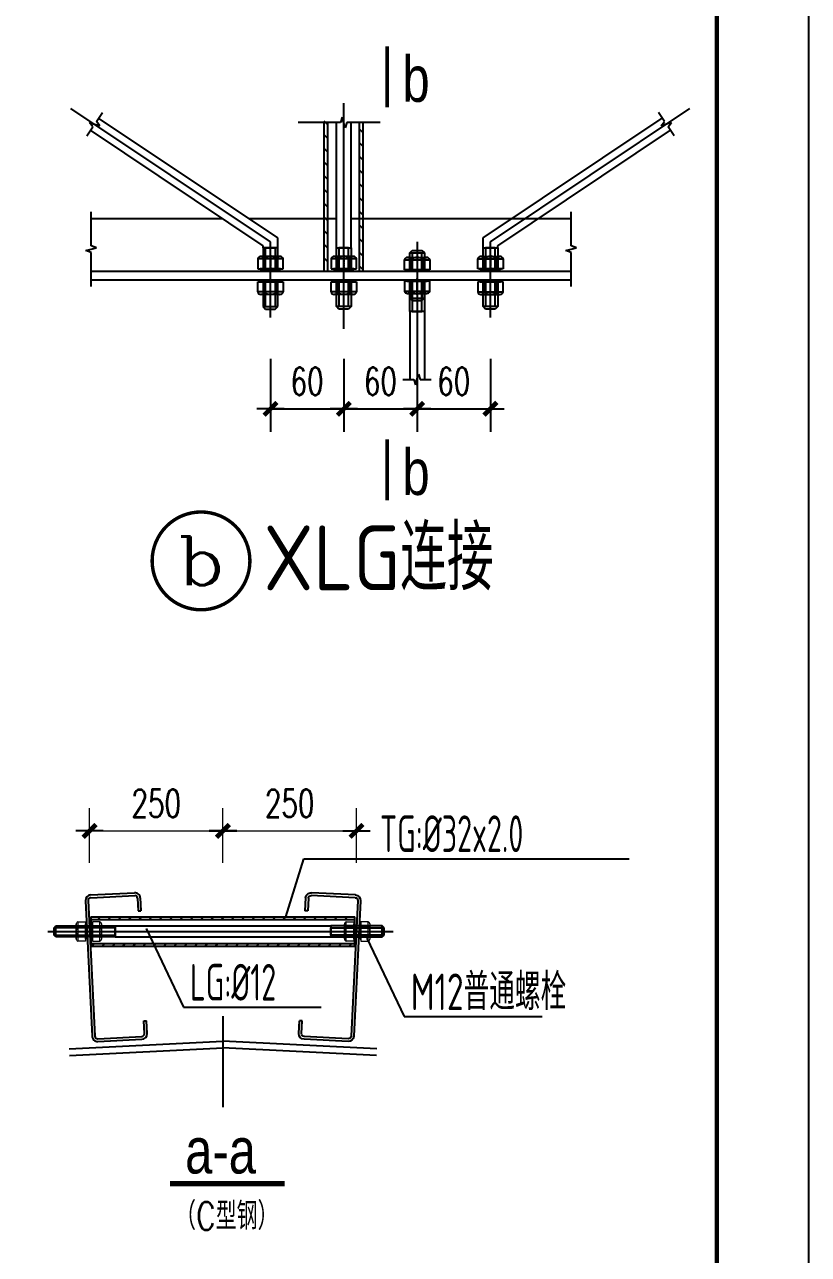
# Model space of a CAD drawing. Extents: x -1389621 to 57380, y -92505 to 283644.
# Drawn here: x -103001 to -92734, y 104219 to 120326 of the extents above; entities that cross this region are included whole.
import ezdxf
from ezdxf.enums import TextEntityAlignment as Align

# ---------------------------------------------------------------- set-up
doc = ezdxf.new("R2010")
doc.units = 0
doc.header["$LTSCALE"] = 100
doc.header["$MEASUREMENT"] = 0
doc.linetypes.add('ACAD_ISO04W100', pattern=[30, 24, -3, 0, -3])
doc.linetypes.add('CENTER2', pattern=[28.575, 19.05, -3.175, 3.175, -3.175])
doc.layers.get('0').update_dxf_attribs({"linetype": 'CONTINUOUS'})
doc.layers.get('Defpoints').update_dxf_attribs({"linetype": 'CONTINUOUS'})
for name, color, linetype in [('08', 3, 'CONTINUOUS'), ('AXIS', 3, 'CONTINUOUS'), ('BORDER', 7, 'CONTINUOUS'), ('TDB_中实线', 7, 'CONTINUOUS'), ('TDB_中心线', 4, 'ACAD_ISO04W100'), ('TDB_文字', 3, 'CONTINUOUS'), ('TDB_细实线', 1, 'CONTINUOUS'), ('基础', 41, 'CONTINUOUS')]:
    doc.layers.add(name, color=color, linetype=linetype)
doc.layers.add('PUB_TEXT', color=7, linetype='CONTINUOUS', lineweight=15)
doc.styles.add('COMP', font='COMPLEX', dxfattribs={"bigfont": 'hztxt'})
doc.styles.add('DIM_FONT', font='SIMPLEX', dxfattribs={"width": 0.7, "bigfont": 'GBCBIG'})
doc.styles.add('GBHZ', font='gbenor.shx', dxfattribs={"bigfont": 'gbcbig.shx'})
doc.styles.add('TDB_仿宋字', font='FSGB2312.ttf', dxfattribs={"width": 0.8})
doc.styles.add('TDB_尺寸文字', font='simplex.shx', dxfattribs={"width": 0.65, "bigfont": 'hzdx.shx'})
doc.styles.add('TDB_文字', font='gbxwxt.shx', dxfattribs={"width": 0.8, "bigfont": 'hzdx.shx'})
doc.styles.add('TSSD_REIN', font='Tssdeng.shx', dxfattribs={"width": 0.7, "bigfont": 'hztxt.shx'})
doc.dimstyles.new('dimn', dxfattribs={"dimtxt": 300, "dimasz": 1, "dimexe": 250, "dimexo": 300, "dimgap": 150, "dimtad": 1, "dimdec": 0, "dimzin": 0, "dimdsep": 46, "dimtxsty": 'DIM_FONT', "dimblk": '_DIMX', "dimcen": 1, "dimclrt": 7, "dimadec": 1, "dimazin": 0, "dimtfac": 1, "dimtdec": 0, "dimtix": 1, "dimtmove": 2, "dimatfit": 3, "dimfxl": 0, "dimtolj": 1, "dimtzin": 0, "dimarcsym": 0})

# ---------------------------------------------------------------- blocks, each defined once
blk = doc.blocks.new('_DIMX')
blk.add_line((-150, 0), (150, 0))
at = {"const_width": 50}
blk.add_lwpolyline([(-70, -70), (70, 70)], dxfattribs=at)
blk = doc.blocks.new('*D2154')
at = {"layer": 'AXIS', "color": 0, "linetype": 'Continuous', "lineweight": -2, "ltscale": 100}
for p, q in [((623766, -423421), (623766, -422822)), ((625222, -423421), (625222, -422822)), ((623767, -423072), (625221, -423072))]:
    blk.add_line(p, q, dxfattribs=at)
at = {"layer": 'Defpoints', "color": 0, "linetype": 'Continuous', "ltscale": 100}
for p in [(625222, -423072), (623766, -423721), (625222, -423721)]:
    blk.add_point(p, dxfattribs=at)
at = {"layer": 'AXIS', "color": 0, "linetype": 'Continuous', "lineweight": -2, "ltscale": 100, "xscale": 1.00005, "yscale": 1.00005, "zscale": 1.00005, "rotation": 180}
blk.add_blockref('_DIMX', (623766, -423072), dxfattribs=at)
at = {"layer": 'AXIS', "color": 0, "linetype": 'Continuous', "lineweight": -2, "ltscale": 100, "xscale": 1.00005, "yscale": 1.00005, "zscale": 1.00005}
blk.add_blockref('_DIMX', (625222, -423072), dxfattribs=at)
at = {"layer": 'AXIS', "color": 7, "linetype": 'Continuous', "ltscale": 100, "insert": (624494, -422772), "char_height": 300, "attachment_point": 5, "style": 'DIM_FONT'}
blk.add_mtext('\\A1;250', dxfattribs=at)
blk = doc.blocks.new('*D2155')
at = {"layer": 'AXIS', "color": 0, "linetype": 'Continuous', "lineweight": -2, "ltscale": 100}
for p, q in [((625222, -423421), (625222, -422822)), ((626678, -423421), (626678, -422822)), ((625223, -423072), (626677, -423072))]:
    blk.add_line(p, q, dxfattribs=at)
at = {"layer": 'Defpoints', "color": 0, "linetype": 'Continuous', "ltscale": 100}
for p in [(626678, -423072), (625222, -423721), (626678, -423721)]:
    blk.add_point(p, dxfattribs=at)
at = {"layer": 'AXIS', "color": 0, "linetype": 'Continuous', "lineweight": -2, "ltscale": 100, "xscale": 1.00005, "yscale": 1.00005, "zscale": 1.00005, "rotation": 180}
blk.add_blockref('_DIMX', (625222, -423072), dxfattribs=at)
at = {"layer": 'AXIS', "color": 0, "linetype": 'Continuous', "lineweight": -2, "ltscale": 100, "xscale": 1.00005, "yscale": 1.00005, "zscale": 1.00005}
blk.add_blockref('_DIMX', (626678, -423072), dxfattribs=at)
at = {"layer": 'AXIS', "color": 7, "linetype": 'Continuous', "ltscale": 100, "insert": (625950, -422772), "char_height": 300, "attachment_point": 5, "style": 'DIM_FONT'}
blk.add_mtext('\\A1;250', dxfattribs=at)
blk = doc.blocks.new('_INDEX1')
at = {"const_width": 0.035}
blk.add_lwpolyline([(-0.5, 0, 1), (0.5, 0, 1)], format="xyb", close=True, dxfattribs=at)
at = {"style": 'COMP', "width": 2.333333}
blk.add_attdef('1', text='', height=0.5, dxfattribs=at).set_placement((-0.25, -0.25), (0.25, -0.25), align=Align.FIT)
blk = doc.blocks.new('*D2157')
at = {"layer": 'AXIS', "color": 0, "linetype": 'Continuous', "lineweight": -2}
for p, q in [((-99289, 115123), (-99289, 114327)), ((-98488, 115123), (-98488, 114327)), ((-99288, 114577), (-98489, 114577))]:
    blk.add_line(p, q, dxfattribs=at)
at = {"layer": 'Defpoints', "color": 0, "linetype": 'Continuous'}
for p in [(-99289, 115423), (-98488, 115423), (-98488, 114577)]:
    blk.add_point(p, dxfattribs=at)
at = {"layer": 'AXIS', "color": 0, "linetype": 'Continuous', "lineweight": -2, "xscale": 1.000459980023748, "yscale": 1.000459980023748, "zscale": 1.000459980023748, "rotation": 180}
blk.add_blockref('_DIMX', (-99289, 114577), dxfattribs=at)
at = {"layer": 'AXIS', "color": 0, "linetype": 'Continuous', "lineweight": -2, "xscale": 1.000459980023748, "yscale": 1.000459980023748, "zscale": 1.000459980023748}
blk.add_blockref('_DIMX', (-98488, 114577), dxfattribs=at)
at = {"layer": 'AXIS', "color": 7, "linetype": 'Continuous', "insert": (-98889, 114877), "char_height": 300.1, "attachment_point": 5, "style": 'DIM_FONT'}
blk.add_mtext('\\A1;60', dxfattribs=at)
blk = doc.blocks.new('*D2158')
at = {"layer": 'AXIS', "color": 0, "linetype": 'Continuous', "lineweight": -2}
for p, q in [((-98488, 115123), (-98488, 114327)), ((-97688, 115123), (-97688, 114327)), ((-98487, 114577), (-97689, 114577))]:
    blk.add_line(p, q, dxfattribs=at)
at = {"layer": 'Defpoints', "color": 0, "linetype": 'Continuous'}
for p in [(-98488, 115423), (-97688, 115423), (-97688, 114577)]:
    blk.add_point(p, dxfattribs=at)
at = {"layer": 'AXIS', "color": 0, "linetype": 'Continuous', "lineweight": -2, "xscale": 1.000459980023748, "yscale": 1.000459980023748, "zscale": 1.000459980023748, "rotation": 180}
blk.add_blockref('_DIMX', (-98488, 114577), dxfattribs=at)
at = {"layer": 'AXIS', "color": 0, "linetype": 'Continuous', "lineweight": -2, "xscale": 1.000459980023748, "yscale": 1.000459980023748, "zscale": 1.000459980023748}
blk.add_blockref('_DIMX', (-97688, 114577), dxfattribs=at)
at = {"layer": 'AXIS', "color": 7, "linetype": 'Continuous', "insert": (-98088, 114877), "char_height": 300.1, "attachment_point": 5, "style": 'DIM_FONT'}
blk.add_mtext('\\A1;60', dxfattribs=at)
blk = doc.blocks.new('*D2159')
at = {"layer": 'AXIS', "color": 0, "linetype": 'Continuous', "lineweight": -2}
for p, q in [((-97688, 115123), (-97688, 114327)), ((-96888, 115123), (-96888, 114327)), ((-97687, 114577), (-96889, 114577))]:
    blk.add_line(p, q, dxfattribs=at)
at = {"layer": 'Defpoints', "color": 0, "linetype": 'Continuous'}
for p in [(-97688, 115423), (-96888, 115423), (-96888, 114577)]:
    blk.add_point(p, dxfattribs=at)
at = {"layer": 'AXIS', "color": 0, "linetype": 'Continuous', "lineweight": -2, "xscale": 1.000459980023748, "yscale": 1.000459980023748, "zscale": 1.000459980023748, "rotation": 180}
blk.add_blockref('_DIMX', (-97688, 114577), dxfattribs=at)
at = {"layer": 'AXIS', "color": 0, "linetype": 'Continuous', "lineweight": -2, "xscale": 1.000459980023748, "yscale": 1.000459980023748, "zscale": 1.000459980023748}
blk.add_blockref('_DIMX', (-96888, 114577), dxfattribs=at)
at = {"layer": 'AXIS', "color": 7, "linetype": 'Continuous', "insert": (-97288, 114877), "char_height": 300.1, "attachment_point": 5, "style": 'DIM_FONT'}
blk.add_mtext('\\A1;60', dxfattribs=at)
blk = doc.blocks.new('A$C0A331508')
for p, q in [((330.4, 3149), (330.4, 3356.9)), ((330.4, 3356.9), (412.4, 3356.9)), ((412.4, 3356.9), (412.4, 3149)), ((569.3, 3356.9), (487.3, 3356.9)), ((487.3, 3356.9), (487.3, 3149)), ((569.3, 3149), (569.3, 3356.9)), ((3257.5, 3149), (3257.5, 3356.9)), ((3257.5, 3356.9), (3339.5, 3356.9)), ((3339.5, 3356.9), (3339.5, 3149)), ((3496.7, 3356.9), (3414.7, 3356.9)), ((3414.7, 3356.9), (3414.7, 3149)), ((3496.7, 3149), (3496.7, 3356.9)), ((310.4, 3173.3), (310.4, 3332.6)), ((330.4, 3304.9), (412.4, 3304.9)), ((412.4, 3335.9), (418.4, 3335.9)), ((412.4, 3169.9), (412.4, 3335.9)), ((418.4, 3335.9), (418.4, 3169.9)), ((487.3, 3335.9), (481.3, 3335.9)), ((481.3, 3335.9), (481.3, 3169.9)), ((487.3, 3169.9), (487.3, 3335.9)), ((569.3, 3304.9), (487.3, 3304.9)), ((589.3, 3173.3), (589.3, 3332.6)), ((3237.5, 3173.3), (3237.5, 3332.6)), ((3257.5, 3304.9), (3339.5, 3304.9)), ((3339.5, 3335.9), (3345.5, 3335.9)), ((3339.5, 3169.9), (3339.5, 3335.9)), ((3345.5, 3335.9), (3345.5, 3169.9)), ((3414.7, 3335.9), (3408.7, 3335.9)), ((3408.7, 3335.9), (3408.7, 3169.9)), ((3414.7, 3169.9), (3414.7, 3335.9)), ((3496.7, 3304.9), (3414.7, 3304.9)), ((3516.7, 3173.3), (3516.7, 3332.6)), ((330.4, 3201), (412.4, 3201)), ((412.4, 3149), (330.4, 3149)), ((418.4, 3169.9), (412.4, 3169.9)), ((481.3, 3169.9), (487.3, 3169.9)), ((569.3, 3201), (487.3, 3201)), ((487.3, 3149), (569.3, 3149)), ((3257.5, 3201), (3339.5, 3201)), ((3339.5, 3149), (3257.5, 3149)), ((3345.5, 3169.9), (3339.5, 3169.9)), ((3408.7, 3169.9), (3414.7, 3169.9)), ((3496.7, 3201), (3414.7, 3201)), ((3414.7, 3149), (3496.7, 3149))]:
    blk.add_line(p, q)
at = {"color": 2, "linetype": 'CENTER2', "ltscale": 0.0075}
for p, q in [((299.1, 3252.9), (432.1, 3252.9)), ((600.6, 3252.9), (467.5, 3252.9)), ((3226.2, 3252.9), (3359.3, 3252.9)), ((3528, 3252.9), (3394.9, 3252.9))]:
    blk.add_line(p, q, dxfattribs=at)
for centre, radius, start, end in [((337.2, 3330.9), 26.9, 104.67593, 255.32407), ((562.5, 3330.9), 26.9, 284.67593, 75.32407), ((3264.3, 3330.9), 26.9, 104.67593, 255.32407), ((3489.9, 3330.9), 26.9, 284.67593, 75.32407), ((387.9, 3252.9), 77.5, 137.89655, 222.10345), ((511.8, 3252.9), 77.5, 317.89655, 42.10345), ((3315, 3252.9), 77.5, 137.89655, 222.10345), ((3439.2, 3252.9), 77.5, 317.89655, 42.10345), ((337.2, 3175), 26.9, 104.67593, 255.32407), ((562.5, 3175), 26.9, 284.67593, 75.32407), ((3264.3, 3175), 26.9, 104.67593, 255.32407), ((3489.9, 3175), 26.9, 284.67593, 75.32407)]:
    blk.add_arc(centre, radius, start, end)
at = {"layer": 'TDB_中实线'}
for p, q in [((467.8, 3651.2), (947.3, 3675.2)), ((469.3, 3621.3), (948.8, 3645.2)), ((3354.9, 3621.2), (2875.4, 3645.2)), ((3356.4, 3651.2), (2876.9, 3675.2)), ((410.9, 3588.3), (484.9, 2110)), ((440.9, 3589.8), (514.8, 2111.5)), ((980.3, 3616.8), (987.3, 3476.9)), ((1010.2, 3618.3), (1017.2, 3478.4)), ((2814, 3618.3), (2807, 3478.4)), ((2844, 3616.8), (2837, 3476.9)), ((3383.3, 3589.8), (3309.4, 2111.5)), ((3413.3, 3588.3), (3339.4, 2110)), ((987.3, 3476.9), (1017.2, 3478.4)), ((2837, 3476.9), (2807, 3478.4)), ((1047.2, 2278.3), (1077.2, 2279.8)), ((1054.2, 2138.5), (1047.2, 2278.3)), ((1084.2, 2140), (1077.2, 2279.8)), ((2740, 2140), (2747, 2279.8)), ((2777, 2278.3), (2747, 2279.8)), ((2770, 2138.5), (2777, 2278.3)), ((546.3, 2083), (1025.7, 2107)), ((547.8, 2053.1), (1027.2, 2077.1)), ((3276.4, 2053), (2797, 2077)), ((3277.9, 2083), (2798.5, 2107))]:
    blk.add_line(p, q, dxfattribs=at)
at = {"layer": 'TDB_中实线', "ltscale": 100}
for p, q in [((470.7, 3412.9), (470.7, 3092.9)), ((470.7, 3412.9), (3351.5, 3412.9)), ((470.7, 3382.9), (3351.5, 3382.9)), ((546.2, 3382.9), (576.2, 3412.9)), ((658.4, 3382.9), (688.5, 3412.9)), ((770.7, 3382.9), (800.7, 3412.9)), ((883, 3382.9), (913, 3412.9)), ((995.2, 3382.9), (1025.2, 3412.9)), ((1107.5, 3382.9), (1137.5, 3412.9)), ((1219.8, 3382.9), (1249.8, 3412.9)), ((1332, 3382.9), (1362, 3412.9)), ((1444.3, 3382.9), (1474.3, 3412.9)), ((1556.6, 3382.9), (1586.6, 3412.9)), ((1668.8, 3382.9), (1698.8, 3412.9)), ((1781.1, 3382.9), (1811.1, 3412.9)), ((1893.4, 3382.9), (1923.4, 3412.9)), ((2005.6, 3382.9), (2035.6, 3412.9)), ((2117.9, 3382.9), (2147.9, 3412.9)), ((2230.1, 3382.9), (2260.2, 3412.9)), ((2342.4, 3382.9), (2372.4, 3412.9)), ((2454.7, 3382.9), (2484.7, 3412.9)), ((2566.9, 3382.9), (2596.9, 3412.9)), ((2679.2, 3382.9), (2709.2, 3412.9)), ((2791.5, 3382.9), (2821.5, 3412.9)), ((2903.7, 3382.9), (2933.7, 3412.9)), ((3016, 3382.9), (3046, 3412.9)), ((3128.3, 3382.9), (3158.3, 3412.9)), ((3240.5, 3382.9), (3270.5, 3412.9)), ((3351.5, 3092.9), (3351.5, 3412.9)), ((69.6, 3292.9), (89.6, 3312.9)), ((69.6, 3212.9), (69.6, 3292.9)), ((89.6, 3192.9), (89.6, 3312.9)), ((89.6, 3312.9), (736.2, 3312.9)), ((736.2, 3292.9), (89.6, 3292.9)), ((736.2, 3312.9), (3088, 3312.9)), ((736.2, 3312.9), (736.2, 3192.9)), ((736.2, 3212.9), (736.2, 3292.9)), ((3649.7, 3312.9), (3088, 3312.9)), ((3088, 3312.9), (3088, 3192.9)), ((3088, 3212.9), (3088, 3292.9)), ((3088, 3292.9), (3649.7, 3292.9)), ((3649.7, 3192.9), (3649.7, 3312.9)), ((3669.7, 3292.9), (3649.7, 3312.9)), ((3669.7, 3212.9), (3669.7, 3292.9)), ((89.6, 3192.9), (69.6, 3212.9)), ((89.6, 3212.9), (736.2, 3212.9)), ((736.2, 3192.9), (89.6, 3192.9)), ((470.7, 3122.9), (3351.5, 3122.9)), ((470.7, 3092.9), (3351.5, 3092.9)), ((480.7, 3092.9), (510.7, 3122.9)), ((592.9, 3092.9), (623, 3122.9)), ((705.2, 3092.9), (735.2, 3122.9)), ((736.2, 3192.9), (3088, 3192.9)), ((817.5, 3092.9), (847.5, 3122.9)), ((929.7, 3092.9), (959.7, 3122.9)), ((1042, 3092.9), (1072, 3122.9)), ((1154.3, 3092.9), (1184.3, 3122.9)), ((1266.5, 3092.9), (1296.5, 3122.9)), ((1378.8, 3092.9), (1408.8, 3122.9)), ((1491.1, 3092.9), (1521.1, 3122.9)), ((1603.3, 3092.9), (1633.3, 3122.9)), ((1715.6, 3092.9), (1745.6, 3122.9)), ((1827.9, 3092.9), (1857.9, 3122.9)), ((1940.1, 3092.9), (1970.1, 3122.9)), ((2052.4, 3092.9), (2082.4, 3122.9)), ((2164.6, 3092.9), (2194.7, 3122.9)), ((2276.9, 3092.9), (2306.9, 3122.9)), ((2389.2, 3092.9), (2419.2, 3122.9)), ((2501.4, 3092.9), (2531.4, 3122.9)), ((2613.7, 3092.9), (2643.7, 3122.9)), ((2726, 3092.9), (2756, 3122.9)), ((2838.2, 3092.9), (2868.2, 3122.9)), ((2950.5, 3092.9), (2980.5, 3122.9)), ((3062.8, 3092.9), (3092.8, 3122.9)), ((3649.7, 3212.9), (3088, 3212.9)), ((3088, 3192.9), (3649.7, 3192.9)), ((3175, 3092.9), (3205, 3122.9)), ((3287.3, 3092.9), (3317.3, 3122.9)), ((3649.7, 3192.9), (3669.7, 3212.9))]:
    blk.add_line(p, q, dxfattribs=at)
at = {"layer": 'TDB_中实线', "color": 3}
for p, q in [((233.8, 1971.5), (1912.1, 2055.5)), ((3590.4, 1971.5), (1912.1, 2055.5)), ((237.3, 1901.6), (1915.6, 1985.5)), ((3586.9, 1901.6), (1908.6, 1985.5))]:
    blk.add_line(p, q, dxfattribs=at)
at = {"layer": 'TDB_中实线'}
for centre, radius, start, end in [((470.8, 3591.3), 60, 92.864, 182.864), ((950.3, 3615.3), 60, 2.864, 92.864), ((950.3, 3615.3), 30, 2.865, 92.864), ((470.8, 3591.3), 30, 92.864, 182.864), ((544.8, 2113), 60, 182.864, 272.864), ((544.8, 2113), 30, 182.864, 272.864), ((1024.3, 2137), 30, 272.864, 2.864), ((1024.3, 2137), 60, 272.864, 2.864)]:
    blk.add_arc(centre, radius, start, end, dxfattribs=at)
at = {"layer": 'TDB_中实线', "extrusion": (0, 0, -1)}
for centre, major_axis, start_param, end_param in [((2873.9, 3615.3), (42.4, 42.4), 3.976977, 5.5477734), ((2873.9, 3615.3), (-21.2, 21.2), 5.5477908, 7.1185697), ((3353.4, 3591.3), (42.4, 42.4), -0.7354119, 0.8353844), ((3353.4, 3591.3), (21.2, 21.2), -0.7354119, 0.8353844), ((2800, 2137), (42.4, 42.4), 2.4061807, 3.976977), ((2800, 2137), (-21.2, 21.2), 3.976977, 5.5477734), ((3279.4, 2113), (42.4, 42.4), 0.8353844, 2.4061807), ((3279.4, 2113), (21.2, 21.2), 0.8353844, 2.4061807)]:
    blk.add_ellipse(centre, major_axis=major_axis, ratio=1, start_param=start_param, end_param=end_param, dxfattribs=at)
at = {"layer": 'TDB_中心线', "ltscale": 20}
for p, q in [((0, 3252.9), (3770.1, 3252.9)), ((1912.1, 2327.4), (1912.1, 1337.7))]:
    blk.add_line(p, q, dxfattribs=at)
at = {"layer": 'TDB_文字', "color": 3}
for p, q in [((2596.9, 3412.9), (2794.2, 4044)), ((2794.2, 4044), (6343.5, 4044)), ((1072.6, 3283.7), (1480.4, 2428.6)), ((3482, 3179.8), (3889.7, 2324.7)), ((1480.4, 2428.6), (2984.6, 2428.6)), ((3889.7, 2324.7), (5393.9, 2324.7))]:
    blk.add_line(p, q, dxfattribs=at)
at = {"layer": 'TDB_文字', "color": 3, "const_width": 60}
blk.add_lwpolyline([(1334.4, 501.3), (2584.5, 501.3)], dxfattribs=at)
at = {"layer": 'TDB_中实线'}
for s, height, style, width, p in [('TG:%%C32x2.0', 400.04, 'TDB_文字', 0.7, (3624.6, 4119.5)), ('LG:%%C12', 400.04, 'TDB_文字', 0.7, (1551.5, 2498.9)), ('M12普通螺栓', 400.04, 'TSSD_REIN', 0.7, (3960.9, 2394.9)), ('（C型钢）', 300.03, 'TDB_尺寸文字', 0.8, (1389.7, 0))]:
    blk.add_text(s, height=height, dxfattribs=dict(at, style=style, width=width)).set_placement(p)
at = {"layer": 'TDB_细实线', "style": 'TDB_仿宋字', "width": 0.8}
blk.add_text('a-a', height=500.05, dxfattribs=at).set_placement((1499, 613.1))
at = {"layer": 'AXIS', "linetype": 'Continuous'}
for base, p1, p2, picture, middle in [((1912.1, 4349.7), (456.2, 3701.4), (1912.1, 3701.4), '*D2154', (1184.2, 4649.7)), ((3368, 4349.7), (1912.1, 3701.4), (3368, 3701.4), '*D2155', (2640.1, 4649.7))]:
    dim = blk.add_linear_dim(base=base, p1=p1, p2=p2, text='250', dimstyle='dimn', override={"dimscale": 1.00005, "dimlfac": 0.99995}, dxfattribs=at)
    dim.commit()
    dim.dimension.update_dxf_attribs({"geometry": picture, "text_midpoint": middle, "insert": (-623309.9, 427422)})
blk = doc.blocks.new('A$C4D410FA7')
for p, q in [((2316.6, 3847.8), (2039.3, 3847.8)), ((2039.3, 3847.8), (2039.3, 3738.4)), ((2284.1, 3874.5), (2071.7, 3874.5)), ((2108.6, 3847.8), (2108.6, 3738.4)), ((2247.2, 3847.8), (2247.2, 3738.4)), ((2316.6, 3738.4), (2316.6, 3847.8)), ((3117, 3848.8), (2839.7, 3848.8)), ((2839.7, 3848.8), (2839.7, 3739.4)), ((3084.6, 3875.5), (2872.1, 3875.5)), ((2909, 3848.8), (2909, 3739.4)), ((3047.7, 3848.8), (3047.7, 3739.4)), ((3117, 3739.4), (3117, 3848.8)), ((3640.2, 3728.7), (3640.2, 3838)), ((3640.2, 3838), (3917.4, 3838)), ((3672.6, 3864.7), (3885, 3864.7)), ((3709.5, 3838), (3709.5, 3728.7)), ((3848.1, 3838), (3848.1, 3728.7)), ((3917.4, 3838), (3917.4, 3728.7)), ((4440.6, 3847.8), (4717.9, 3847.8)), ((4440.6, 3738.4), (4440.6, 3847.8)), ((4473, 3874.5), (4685.5, 3874.5)), ((4509.9, 3847.8), (4509.9, 3738.4)), ((4648.6, 3847.8), (4648.6, 3738.4)), ((4717.9, 3847.8), (4717.9, 3738.4)), ((2039.3, 3738.4), (2316.6, 3738.4)), ((2067.2, 3738.4), (2067.2, 3730.4)), ((2288.6, 3738.4), (2067.2, 3738.4)), ((2067.2, 3730.4), (2288.6, 3730.4)), ((2288.6, 3730.4), (2288.6, 3738.4)), ((2839.7, 3739.4), (3117, 3739.4)), ((2867.6, 3739.4), (2867.6, 3731.4)), ((3089.1, 3739.4), (2867.6, 3739.4)), ((2867.6, 3731.4), (3089.1, 3731.4)), ((3089.1, 3731.4), (3089.1, 3739.4)), ((3917.4, 3728.7), (3640.2, 3728.7)), ((3668.1, 3728.7), (3889.5, 3728.7)), ((3668.1, 3720.7), (3668.1, 3728.7)), ((3889.5, 3720.7), (3668.1, 3720.7)), ((3889.5, 3728.7), (3889.5, 3720.7)), ((4717.9, 3738.4), (4440.6, 3738.4)), ((4468.5, 3730.4), (4468.5, 3738.4)), ((4468.5, 3738.4), (4690, 3738.4)), ((4690, 3730.4), (4468.5, 3730.4)), ((4690, 3738.4), (4690, 3730.4)), ((2039.3, 3487.4), (2039.3, 3596.8)), ((2039.3, 3596.8), (2316.6, 3596.8)), ((2067.2, 3596.8), (2067.2, 3604.8)), ((2067.2, 3604.8), (2288.6, 3604.8)), ((2288.6, 3596.8), (2067.2, 3596.8)), ((2108.6, 3487.4), (2108.6, 3596.8)), ((2247.2, 3487.4), (2247.2, 3596.8)), ((2288.6, 3604.8), (2288.6, 3596.8)), ((2316.6, 3596.8), (2316.6, 3487.4)), ((2839.7, 3487.4), (2839.7, 3596.8)), ((2839.7, 3596.8), (3117, 3596.8)), ((2867.6, 3596.8), (2867.6, 3604.8)), ((2867.6, 3604.8), (3089.1, 3604.8)), ((3089.1, 3596.8), (2867.6, 3596.8)), ((2909, 3487.4), (2909, 3596.8)), ((3047.7, 3487.4), (3047.7, 3596.8)), ((3089.1, 3604.8), (3089.1, 3596.8)), ((3117, 3596.8), (3117, 3487.4)), ((3640.2, 3606.6), (3640.2, 3497.2)), ((3917.4, 3606.6), (3640.2, 3606.6)), ((3640.2, 3497.2), (3917.4, 3497.2)), ((3668.1, 3614.6), (3668.1, 3606.6)), ((3889.5, 3614.6), (3668.1, 3614.6)), ((3668.1, 3606.6), (3889.5, 3606.6)), ((3709.5, 3497.2), (3709.5, 3606.6)), ((3848.1, 3497.2), (3848.1, 3606.6)), ((3889.5, 3606.6), (3889.5, 3614.6)), ((3917.4, 3497.2), (3917.4, 3606.6)), ((4717.9, 3596.8), (4440.6, 3596.8)), ((4440.6, 3596.8), (4440.6, 3487.4)), ((4690, 3604.8), (4468.5, 3604.8)), ((4468.5, 3604.8), (4468.5, 3596.8)), ((4468.5, 3596.8), (4690, 3596.8)), ((4509.9, 3487.4), (4509.9, 3596.8)), ((4648.6, 3487.4), (4648.6, 3596.8)), ((4690, 3596.8), (4690, 3604.8)), ((4717.9, 3487.4), (4717.9, 3596.8)), ((2316.6, 3487.4), (2039.3, 3487.4)), ((2284.1, 3460.7), (2071.7, 3460.7)), ((3117, 3487.4), (2839.7, 3487.4)), ((3084.6, 3460.7), (2872.1, 3460.7)), ((3672.6, 3470.6), (3885, 3470.6)), ((4440.6, 3487.4), (4717.9, 3487.4)), ((4473, 3460.7), (4685.5, 3460.7))]:
    blk.add_line(p, q)
at = {"color": 2, "linetype": 'CENTER2', "ltscale": 0.0075}
for p, q in [((2177.9, 3889.6), (2177.9, 3712.1)), ((2978.4, 3890.5), (2978.4, 3713.1)), ((3778.8, 3879.8), (3778.8, 3702.3)), ((4579.3, 3889.6), (4579.3, 3712.1)), ((3778.8, 3455.5), (3778.8, 3632.9)), ((2177.9, 3445.6), (2177.9, 3623.1)), ((2978.4, 3445.6), (2978.4, 3623.1)), ((4579.3, 3445.6), (4579.3, 3623.1))]:
    blk.add_line(p, q, dxfattribs=at)
for centre, radius, start, end in [((2073.9, 3838.7), 35.8, 14.67593, 165.32407), ((2177.9, 3771.1), 103.4, 47.89655, 132.10345), ((2281.9, 3838.7), 35.8, 14.67593, 165.32407), ((2874.4, 3839.7), 35.8, 14.67593, 165.32407), ((2978.4, 3772.1), 103.4, 47.89655, 132.10345), ((3082.4, 3839.7), 35.8, 14.67593, 165.32407), ((3674.9, 3828.9), 35.8, 14.67593, 165.32407), ((3778.8, 3761.3), 103.4, 47.89655, 132.10345), ((3882.8, 3828.9), 35.8, 14.67593, 165.32407), ((4475.3, 3838.7), 35.8, 14.67593, 165.32407), ((4579.3, 3771.1), 103.4, 47.89655, 132.10345), ((4683.2, 3838.7), 35.8, 14.67593, 165.32407), ((3674.9, 3506.3), 35.8, 194.67593, 345.32407), ((3778.8, 3573.9), 103.4, 227.89655, 312.10345), ((3882.8, 3506.3), 35.8, 194.67593, 345.32407), ((2073.9, 3496.5), 35.8, 194.67593, 345.32407), ((2177.9, 3564.1), 103.4, 227.89655, 312.10345), ((2281.9, 3496.5), 35.8, 194.67593, 345.32407), ((2874.4, 3496.5), 35.8, 194.67593, 345.32407), ((2978.4, 3564.1), 103.4, 227.89655, 312.10345), ((3082.4, 3496.5), 35.8, 194.67593, 345.32407), ((4475.3, 3496.5), 35.8, 194.67593, 345.32407), ((4579.3, 3564.1), 103.4, 227.89655, 312.10345), ((4683.2, 3496.5), 35.8, 194.67593, 345.32407)]:
    blk.add_arc(centre, radius, start, end)
at = {"layer": 'PUB_TEXT', "const_width": 40}
for points in [[(3450.5, 6168.8), (3450.5, 5504.1)], [(3450.5, 1878.3), (3450.5, 1213.7)]]:
    blk.add_lwpolyline(points, dxfattribs=at)
at = {"layer": 'TDB_中实线', "ltscale": 100}
for p, q in [((2258, 4076.9), (302.9, 5384.9)), ((4499.2, 4076.9), (6454.2, 5384.9)), ((2097.9, 3991.4), (213.9, 5251.9)), ((2804.9, 5312.5), (2764.9, 5352.6)), ((2764.9, 3714.3), (2764.9, 5337.8)), ((2804.9, 3714.3), (2804.9, 5337.8)), ((2898.3, 4068.5), (2898.3, 5337.8)), ((2898.3, 3967.5), (2898.3, 5337.8)), ((3058.4, 4068.5), (3058.4, 5337.8)), ((3058.4, 3967.5), (3058.4, 5337.8)), ((3151.8, 3714.3), (3151.8, 5337.8)), ((3191.8, 5225.2), (3151.8, 5265.2)), ((3191.8, 3714.3), (3191.8, 5337.8)), ((4659.3, 3991.4), (6543.3, 5251.9)), ((2804.9, 5162.8), (2764.9, 5202.8)), ((3191.8, 5075.4), (3151.8, 5115.4)), ((2804.9, 5013), (2764.9, 5053)), ((2804.9, 4863.3), (2764.9, 4903.3)), ((3191.8, 4925.6), (3151.8, 4965.7)), ((2804.9, 4713.5), (2764.9, 4753.5)), ((3191.8, 4775.9), (3151.8, 4815.9)), ((2804.9, 4563.8), (2764.9, 4603.8)), ((3191.8, 4626.1), (3151.8, 4666.2)), ((2804.9, 4414), (2764.9, 4454)), ((3191.8, 4476.4), (3151.8, 4516.4)), ((2804.9, 4264.2), (2764.9, 4304.3)), ((3191.8, 4326.6), (3151.8, 4366.6)), ((3191.8, 4176.9), (3151.8, 4216.9)), ((2258, 3967.5), (2258, 4076.9)), ((2804.9, 4114.5), (2764.9, 4154.5)), ((3191.8, 4027.1), (3151.8, 4067.1)), ((4499.2, 3967.5), (4499.2, 4076.9)), ((2097.9, 3967.5), (2097.9, 3991.4)), ((2258, 3967.5), (2097.9, 3967.5)), ((2097.9, 3967.5), (2097.9, 3714.3)), ((2124.6, 3714.3), (2124.6, 3967.5)), ((2124.6, 3967.5), (2231.3, 3967.5)), ((2231.3, 3967.5), (2231.3, 3714.3)), ((2258, 3714.3), (2258, 3967.5)), ((2804.9, 3964.7), (2764.9, 4004.8)), ((2898.3, 3714.3), (2898.3, 3967.5)), ((2898.3, 3967.5), (3058.4, 3967.5)), ((3031.7, 3967.5), (2925, 3967.5)), ((2925, 3967.5), (2925, 3714.3)), ((3031.7, 3714.3), (3031.7, 3967.5)), ((3058.4, 3967.5), (3058.4, 3714.3)), ((3191.8, 3877.4), (3151.8, 3917.4)), ((3698.8, 3914.6), (3725.5, 3941.3)), ((3698.8, 3714.3), (3698.8, 3914.6)), ((3698.8, 3914.6), (3858.8, 3914.6)), ((3725.5, 3941.3), (3832.2, 3941.3)), ((3725.5, 3914.6), (3725.5, 3714.3)), ((3832.2, 3941.3), (3858.8, 3914.6)), ((3832.2, 3714.3), (3832.2, 3914.6)), ((3858.8, 3914.6), (3858.8, 3714.3)), ((4499.2, 3714.3), (4499.2, 3967.5)), ((4499.2, 3967.5), (4659.3, 3967.5)), ((4632.6, 3967.5), (4525.9, 3967.5)), ((4525.9, 3967.5), (4525.9, 3714.3)), ((4632.6, 3714.3), (4632.6, 3967.5)), ((4659.3, 3967.5), (4659.3, 3991.4)), ((4659.3, 3967.5), (4659.3, 3714.3)), ((2804.9, 3815), (2764.9, 3855)), ((3191.8, 3727.6), (3151.8, 3767.6)), ((2764.9, 3714.3), (3191.8, 3714.3)), ((2097.9, 3620.9), (2097.9, 3327.1)), ((2124.6, 3327.1), (2124.6, 3620.9)), ((2231.3, 3620.9), (2231.3, 3327.1)), ((2258, 3327.1), (2258, 3620.9)), ((2898.3, 3327.1), (2898.3, 3620.9)), ((2925, 3620.9), (2925, 3327.1)), ((3031.7, 3327.1), (3031.7, 3620.9)), ((3058.4, 3620.9), (3058.4, 3327.1)), ((3698.8, 3274.5), (3698.8, 3620.9)), ((3698.8, 3620.9), (3698.8, 3420.6)), ((3725.5, 3620.9), (3725.5, 3274.5)), ((3725.5, 3420.6), (3725.5, 3620.9)), ((3832.2, 3274.5), (3832.2, 3620.9)), ((3832.2, 3620.9), (3832.2, 3420.6)), ((3858.8, 3620.9), (3858.8, 3274.5)), ((3858.8, 3420.6), (3858.8, 3620.9)), ((4499.2, 3327.1), (4499.2, 3620.9)), ((4525.9, 3620.9), (4525.9, 3327.1)), ((4632.6, 3327.1), (4632.6, 3620.9)), ((4659.3, 3620.9), (4659.3, 3327.1)), ((3698.8, 3420.6), (3725.5, 3393.9)), ((3698.8, 3420.6), (3858.8, 3420.6)), ((3725.5, 3393.9), (3832.2, 3393.9)), ((3832.2, 3393.9), (3858.8, 3420.6)), ((2097.9, 3327.1), (2258, 3327.1)), ((2097.9, 3327.1), (2124.6, 3300.4)), ((2124.6, 3300.4), (2231.3, 3300.4)), ((2231.3, 3300.4), (2258, 3327.1)), ((3058.4, 3327.1), (2898.3, 3327.1)), ((2925, 3300.4), (2898.3, 3327.1)), ((3031.7, 3300.4), (2925, 3300.4)), ((3058.4, 3327.1), (3031.7, 3300.4)), ((3858.8, 3274.5), (3698.8, 3274.5)), ((3698.8, 3274.5), (3698.8, 2531.2)), ((3725.5, 3274.5), (3832.2, 3274.5)), ((3858.8, 3274.5), (3858.8, 2531.2)), ((4659.3, 3327.1), (4499.2, 3327.1)), ((4525.9, 3300.4), (4499.2, 3327.1)), ((4632.6, 3300.4), (4525.9, 3300.4)), ((4659.3, 3327.1), (4632.6, 3300.4))]:
    blk.add_line(p, q, dxfattribs=at)
at = {"layer": 'TDB_中实线', "color": 3}
for p, q in [((221.2, 4287.9), (1654.7, 4287.9)), ((1942.6, 4287.9), (2898.3, 4287.9)), ((3058.4, 4287.9), (4814.6, 4287.9)), ((4814.6, 4287.9), (5461.8, 4287.9)), ((221.2, 3714.3), (5461.8, 3714.3)), ((221.2, 3620.9), (5461.8, 3620.9))]:
    blk.add_line(p, q, dxfattribs=at)
at = {"layer": 'TDB_中心线', "ltscale": 20}
for p, q in [((2978.4, 3086.4), (2978.4, 5546.3)), ((2177.9, 4034.2), (0, 5491.3)), ((2978.4, 3207.6), (2978.4, 5380.6)), ((4579.3, 4034.2), (6757.2, 5491.3)), ((2177.9, 3207.6), (2177.9, 4034.2)), ((3778.8, 4034.1), (3778.8, 2488.5)), ((4579.3, 3207.6), (4579.3, 4034.2))]:
    blk.add_line(p, q, dxfattribs=at)
at = {"layer": 'TDB_细实线'}
for p, q in [((277.7, 5347.2), (344.5, 5447)), ((2962.6, 5396.2), (2943.7, 5337.8)), ((2994.1, 5279.4), (2962.6, 5396.2)), ((6479.5, 5347.2), (6412.7, 5447)), ((172.4, 5189.8), (239.1, 5289.6)), ((201.2, 5337.8), (315.7, 5299)), ((239.1, 5289.6), (201.2, 5337.8)), ((315.7, 5299), (277.7, 5347.2)), ((2943.7, 5337.8), (2480, 5337.8)), ((3013.1, 5337.8), (2994.1, 5279.4)), ((3377, 5337.8), (3013.1, 5337.8)), ((6441.5, 5299), (6479.5, 5347.2)), ((6556, 5337.8), (6441.5, 5299)), ((6518, 5289.6), (6556, 5337.8)), ((6584.8, 5189.8), (6518, 5289.6)), ((221.2, 3989.1), (221.2, 4362.7)), ((5461.8, 3989.1), (5461.8, 4362.7)), ((162.8, 3938.7), (279.5, 3970.1)), ((221.2, 3919.7), (162.8, 3938.7)), ((279.5, 3970.1), (221.2, 3989.1)), ((221.2, 3546.2), (221.2, 3919.7)), ((5403.5, 3938.7), (5520.2, 3970.1)), ((5461.8, 3919.7), (5403.5, 3938.7)), ((5520.2, 3970.1), (5461.8, 3989.1)), ((5461.8, 3546.2), (5461.8, 3919.7)), ((3763.1, 2472.9), (3794.5, 2589.6)), ((3794.5, 2589.6), (3813.5, 2531.2)), ((3624.1, 2531.2), (3744.1, 2531.2)), ((3744.1, 2531.2), (3763.1, 2472.9)), ((3813.5, 2531.2), (3933.5, 2531.2))]:
    blk.add_line(p, q, dxfattribs=at)
ref = blk.add_blockref('_INDEX1', (1420.2, 552.3), dxfattribs=dict(xscale=1067.264030409063, yscale=1067.264030409004, zscale=1067.264030408904))
ref.add_attrib('1', 'b', dxfattribs={"height": 533.6, "style": 'COMP', "width": 1.3125}).set_placement((1153.4, 285.5), (1687, 285.5), align=Align.FIT)
at = {"layer": '08', "style": 'GBHZ'}
blk.add_text('XLG连接', height=708.27, dxfattribs=at).set_placement((2102.7, 231))
at = {"layer": 'TDB_细实线', "style": 'TDB_仿宋字', "width": 0.8}
for p in [(3767.3, 5822.4), (3767.3, 1531.9)]:
    blk.add_text('b', height=500.3, dxfattribs=at).set_placement(p, align=Align.MIDDLE)
at = {"layer": 'AXIS', "linetype": 'Continuous'}
for base, p1, p2, picture, middle in [((2978.4, 2212), (2177.9, 3057.6), (2978.4, 3057.6), '*D2157', (2578.1, 2512.1)), ((3778.8, 2212), (2978.4, 3057.6), (3778.8, 3057.6), '*D2158', (3378.6, 2512.1)), ((4579.3, 2212), (3778.8, 3057.6), (4579.3, 3057.6), '*D2159', (4179, 2512.1))]:
    dim = blk.add_linear_dim(base=base, p1=p1, p2=p2, text='60', dimstyle='dimn', override={"dimscale": 1.00046, "dimlfac": 0.99954, "dimadec": 0}, dxfattribs=at)
    dim.commit()
    dim.dimension.update_dxf_attribs({"geometry": picture, "text_midpoint": middle, "insert": (101466.8, -112365.3)})

msp = doc.modelspace()

# ---------------------------------------------------------------- linework, layer by layer
at = {"layer": 'BORDER'}
msp.add_lwpolyline([(-164013.656, 57648.326), (-164013.656, 158568.326), (-92733.656, 158568.326), (-92733.656, 57648.326)], close=True, dxfattribs=at)
at = {"layer": 'BORDER', "const_width": 60}
msp.add_lwpolyline([(-162813.656, 58848.326), (-162813.656, 155568.326), (-93933.656, 155568.326), (-93933.656, 58848.326)], close=True, dxfattribs=at)

# ---------------------------------------------------------------- block references
at = {"layer": 'PUB_TEXT', "ltscale": 100, "xscale": 1.200600000028499, "yscale": 1.200599999993574, "zscale": 1.2006}
msp.add_blockref('A$C0A331508', (-102697.956, 104542.86), dxfattribs=at)
at = {"layer": '基础', "ltscale": 100, "xscale": 1.2, "yscale": 1.2, "zscale": 1.2}
msp.add_blockref('A$C4D410FA7', (-102394.124, 112639.433), dxfattribs=at)

doc.saveas('drawing.dxf')
